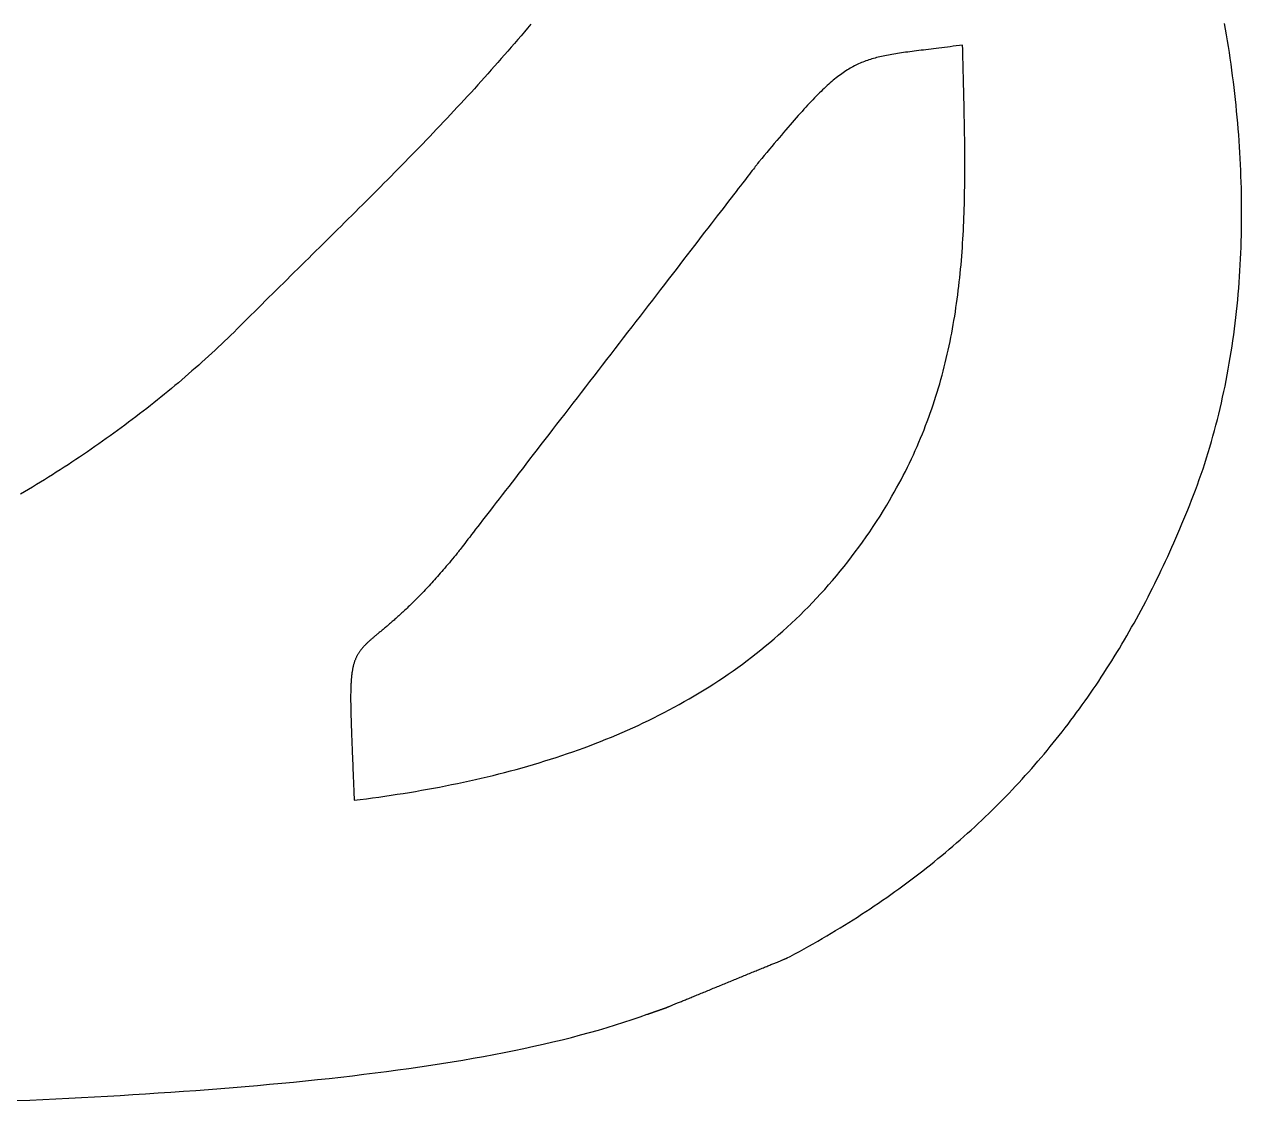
# Model space of a CAD drawing. Extents: x -41.2 to 15.8, y -4.2 to 22.
# Drawn here: x -16.299 to -12.747, y 7.463 to 10.603 of the extents above; entities that cross this region are included whole.
import ezdxf

# ---------------------------------------------------------------- set-up
doc = ezdxf.new("R2010")
doc.units = 0
doc.header["$MEASUREMENT"] = 0
doc.layers.add('LAYER_1', color=7, linetype='CONTINUOUS')

msp = doc.modelspace()

# ---------------------------------------------------------------- linework, layer by layer
at = {"layer": 'LAYER_1', "color": 7}
for points in [[(-16.321, 7.46319, 0), (-16.283, 7.46491, 0), (-16.245, 7.46668, 0), (-16.2071, 7.46852, 0), (-16.1693, 7.47042, 0), (-16.1317, 7.47238, 0), (-16.0941, 7.4744, 0), (-16.0566, 7.4765, 0), (-16.0193, 7.47866, 0), (-15.9821, 7.4809, 0), (-15.945, 7.48321, 0), (-15.9081, 7.4856, 0), (-15.8713, 7.48806, 0), (-15.8347, 7.49061, 0), (-15.7982, 7.49324, 0), (-15.7619, 7.49595, 0), (-15.7258, 7.49876, 0), (-15.6898, 7.50165, 0), (-15.6541, 7.50463, 0), (-15.6185, 7.50771, 0), (-15.5832, 7.51089, 0), (-15.548, 7.51416, 0), (-15.5131, 7.51754, 0), (-15.4784, 7.52101, 0), (-15.4439, 7.52459, 0), (-15.4097, 7.52828, 0), (-15.3757, 7.53208, 0), (-15.3419, 7.53599, 0), (-15.3084, 7.54002, 0), (-15.2752, 7.54416, 0), (-15.2422, 7.54841, 0), (-15.2095, 7.55279, 0), (-15.1771, 7.55729, 0), (-15.145, 7.56192, 0), (-15.1132, 7.56667, 0), (-15.0817, 7.57156, 0), (-15.0505, 7.57657, 0), (-15.0196, 7.58172, 0), (-14.989, 7.587, 0), (-14.9588, 7.59242, 0), (-14.9289, 7.59798, 0), (-14.8993, 7.60368, 0), (-14.8701, 7.60953, 0), (-14.8413, 7.61552, 0), (-14.8128, 7.62166, 0), (-14.7847, 7.62796, 0), (-14.757, 7.63441, 0), (-14.7296, 7.64101, 0), (-14.7027, 7.64777, 0), (-14.6761, 7.65469, 0), (-14.65, 7.66177, 0), (-14.6242, 7.66901, 0), (-14.5989, 7.67643, 0), (-14.574, 7.68401, 0), (-14.5495, 7.69176, 0), (-14.5255, 7.69968, 0), (-14.5019, 7.70778, 0), (-14.4813, 7.71512, 0), (-14.4809, 7.71527, 0), (-14.4805, 7.71542, 0), (-14.4801, 7.71557, 0), (-14.4797, 7.71572, 0), (-14.4792, 7.71588, 0), (-14.4788, 7.71603, 0), (-14.4784, 7.71618, 0), (-14.478, 7.71633, 0), (-14.4776, 7.71648, 0), (-14.4771, 7.71663, 0), (-14.4767, 7.71679, 0), (-14.4763, 7.71694, 0), (-14.4759, 7.71709, 0), (-14.4755, 7.71724, 0), (-14.475, 7.71739, 0), (-14.4746, 7.71754, 0), (-14.4742, 7.7177, 0), (-14.4738, 7.71785, 0), (-14.4733, 7.718, 0), (-14.4729, 7.71815, 0), (-14.4725, 7.7183, 0), (-14.472, 7.71845, 0), (-14.4716, 7.7186, 0), (-14.4712, 7.71876, 0), (-14.4708, 7.71891, 0), (-14.4703, 7.71906, 0), (-14.4699, 7.71921, 0), (-14.4695, 7.71936, 0), (-14.469, 7.71951, 0), (-14.4686, 7.71967, 0), (-14.4682, 7.71982, 0), (-14.4678, 7.71997, 0), (-14.4673, 7.72012, 0), (-14.4669, 7.72027, 0), (-14.4665, 7.72042, 0), (-14.466, 7.72057, 0), (-14.4656, 7.72073, 0), (-14.4652, 7.72088, 0), (-14.4647, 7.72103, 0), (-14.4643, 7.72118, 0), (-14.4639, 7.72133, 0), (-14.4634, 7.72148, 0), (-14.463, 7.72163, 0), (-14.4626, 7.72179, 0), (-14.4621, 7.72194, 0), (-14.4617, 7.72209, 0), (-14.4613, 7.72224, 0), (-14.4608, 7.72239, 0), (-14.4604, 7.72254, 0), (-14.46, 7.72269, 0), (-14.4595, 7.72285, 0), (-14.4591, 7.723, 0), (-14.4586, 7.72315, 0), (-14.4582, 7.7233, 0), (-14.4578, 7.72345, 0), (-14.4573, 7.7236, 0), (-14.4569, 7.72375, 0), (-14.4565, 7.72391, 0), (-14.456, 7.72406, 0), (-14.4556, 7.72421, 0), (-14.4552, 7.72436, 0), (-14.4547, 7.72451, 0), (-14.4543, 7.72466, 0), (-14.4539, 7.72481, 0), (-14.4534, 7.72497, 0), (-14.453, 7.72512, 0), (-14.4525, 7.72527, 0), (-14.4521, 7.72542, 0), (-14.4517, 7.72557, 0), (-14.4512, 7.72572, 0), (-14.4508, 7.72587, 0), (-14.4504, 7.72602, 0), (-14.4499, 7.72618, 0), (-14.4495, 7.72633, 0), (-14.4491, 7.72648, 0), (-14.4486, 7.72663, 0), (-14.4482, 7.72678, 0), (-14.4477, 7.72693, 0), (-14.4473, 7.72708, 0), (-14.4469, 7.72723, 0), (-14.4464, 7.72738, 0), (-14.446, 7.72754, 0), (-14.4456, 7.72769, 0), (-14.4451, 7.72784, 0), (-14.4447, 7.72799, 0), (-14.4443, 7.72814, 0), (-14.4438, 7.72829, 0), (-14.4434, 7.72844, 0), (-14.443, 7.72859, 0), (-14.4425, 7.72874, 0), (-14.4421, 7.7289, 0), (-14.4417, 7.72905, 0), (-14.4412, 7.7292, 0), (-14.4408, 7.72935, 0), (-14.4404, 7.7295, 0), (-14.4399, 7.72965, 0), (-14.4395, 7.7298, 0), (-14.4391, 7.72995, 0), (-14.4386, 7.7301, 0), (-14.4382, 7.73025, 0), (-14.4378, 7.7304, 0), (-14.4374, 7.73056, 0), (-14.4369, 7.73071, 0), (-14.4365, 7.73086, 0), (-14.4361, 7.73101, 0), (-14.4356, 7.73116, 0), (-14.4352, 7.73131, 0), (-14.4348, 7.73146, 0), (-14.4343, 7.73161, 0), (-14.4339, 7.73176, 0), (-14.4335, 7.73191, 0), (-14.4331, 7.73206, 0), (-14.4326, 7.73221, 0), (-14.4322, 7.73237, 0), (-14.4318, 7.73252, 0), (-14.4314, 7.73267, 0), (-14.4309, 7.73282, 0), (-14.4305, 7.73297, 0), (-14.4301, 7.73312, 0), (-14.4297, 7.73327, 0), (-14.4293, 7.73342, 0), (-14.4288, 7.73357, 0), (-14.4284, 7.73372, 0), (-14.428, 7.73387, 0), (-14.4276, 7.73402, 0), (-14.4271, 7.73417, 0), (-14.4267, 7.73432, 0), (-14.4265, 7.73442, 0), (-14.4263, 7.73447, 0), (-14.4261, 7.73457, 0), (-14.4257, 7.73472, 0), (-14.4253, 7.73492, 0), (-14.4246, 7.73517, 0), (-14.4239, 7.73547, 0), (-14.4231, 7.73581, 0), (-14.4221, 7.73621, 0), (-14.421, 7.73665, 0), (-14.4198, 7.73713, 0), (-14.4186, 7.73766, 0), (-14.4172, 7.73824, 0), (-14.4157, 7.73886, 0), (-14.414, 7.73951, 0), (-14.4123, 7.74022, 0), (-14.4105, 7.74096, 0), (-14.4086, 7.74174, 0), (-14.4066, 7.74256, 0), (-14.4045, 7.74342, 0), (-14.4024, 7.74431, 0), (-14.4001, 7.74524, 0), (-14.3977, 7.74621, 0), (-14.3953, 7.74721, 0), (-14.3928, 7.74824, 0), (-14.3902, 7.74931, 0), (-14.3875, 7.75041, 0), (-14.3847, 7.75154, 0), (-14.3819, 7.7527, 0), (-14.379, 7.7539, 0), (-14.376, 7.75512, 0), (-14.373, 7.75636, 0), (-14.3699, 7.75764, 0), (-14.3667, 7.75894, 0), (-14.3635, 7.76027, 0), (-14.3602, 7.76162, 0), (-14.3568, 7.76299, 0), (-14.3534, 7.76439, 0), (-14.35, 7.76581, 0), (-14.3464, 7.76725, 0), (-14.3429, 7.76872, 0), (-14.3393, 7.7702, 0), (-14.3356, 7.7717, 0), (-14.3319, 7.77322, 0), (-14.3282, 7.77475, 0), (-14.3244, 7.7763, 0), (-14.3206, 7.77787, 0), (-14.3167, 7.77945, 0), (-14.3128, 7.78105, 0), (-14.3089, 7.78265, 0), (-14.305, 7.78428, 0), (-14.301, 7.78591, 0), (-14.297, 7.78755, 0), (-14.293, 7.7892, 0), (-14.2889, 7.79086, 0), (-14.2849, 7.79253, 0), (-14.2808, 7.7942, 0), (-14.2767, 7.79589, 0), (-14.2726, 7.79757, 0), (-14.2684, 7.79926, 0), (-14.2643, 7.80096, 0), (-14.2602, 7.80266, 0), (-14.256, 7.80436, 0), (-14.2519, 7.80606, 0), (-14.2477, 7.80776, 0), (-14.2436, 7.80946, 0), (-14.2394, 7.81116, 0), (-14.2353, 7.81286, 0), (-14.2312, 7.81456, 0), (-14.227, 7.81625, 0), (-14.2229, 7.81794, 0), (-14.2188, 7.81962, 0), (-14.2148, 7.82129, 0), (-14.2107, 7.82296, 0), (-14.2066, 7.82462, 0), (-14.2026, 7.82627, 0), (-14.1986, 7.82791, 0), (-14.1946, 7.82954, 0), (-14.1907, 7.83116, 0), (-14.1868, 7.83277, 0), (-14.1829, 7.83437, 0), (-14.179, 7.83595, 0), (-14.1752, 7.83751, 0), (-14.1714, 7.83907, 0), (-14.1677, 7.8406, 0), (-14.164, 7.84212, 0), (-14.1604, 7.84362, 0), (-14.1567, 7.8451, 0), (-14.1532, 7.84656, 0), (-14.1497, 7.848, 0), (-14.1462, 7.84942, 0), (-14.1428, 7.85082, 0), (-14.1395, 7.85219, 0), (-14.1362, 7.85354, 0), (-14.1329, 7.85487, 0), (-14.1298, 7.85617, 0), (-14.1267, 7.85744, 0), (-14.1236, 7.85869, 0), (-14.1207, 7.85991, 0), (-14.1178, 7.8611, 0), (-14.1149, 7.86226, 0), (-14.1122, 7.86339, 0), (-14.1095, 7.86449, 0), (-14.1069, 7.86556, 0), (-14.1044, 7.86659, 0), (-14.1019, 7.86759, 0), (-14.0996, 7.86855, 0), (-14.0973, 7.86948, 0), (-14.0951, 7.87038, 0), (-14.0931, 7.87123, 0), (-14.0911, 7.87205, 0), (-14.0892, 7.87283, 0), (-14.0874, 7.87357, 0), (-14.0857, 7.87427, 0), (-14.0841, 7.87493, 0), (-14.0825, 7.87554, 0), (-14.0812, 7.87612, 0), (-14.0799, 7.87665, 0), (-14.0787, 7.87713, 0), (-14.0776, 7.87757, 0), (-14.0767, 7.87796, 0), (-14.0758, 7.87831, 0), (-14.0751, 7.8786, 0), (-14.0745, 7.87885, 0), (-14.074, 7.87905, 0), (-14.0736, 7.8792, 0), (-14.0734, 7.8793, 0), (-14.0733, 7.87934, 0), (-14.0644, 7.88408, 0), (-14.0508, 7.89137, 0), (-14.0373, 7.89871, 0), (-14.0238, 7.9061, 0), (-14.0105, 7.91355, 0), (-13.9972, 7.92104, 0), (-13.984, 7.92857, 0), (-13.9709, 7.93616, 0), (-13.9578, 7.9438, 0), (-13.9448, 7.95149, 0), (-13.9319, 7.95923, 0), (-13.9191, 7.96702, 0), (-13.9063, 7.97485, 0), (-13.8937, 7.98274, 0), (-13.8811, 7.99068, 0), (-13.8685, 7.99867, 0), (-13.8561, 8.0067, 0), (-13.8437, 8.01479, 0), (-13.8314, 8.02293, 0), (-13.8191, 8.03112, 0), (-13.807, 8.03936, 0), (-13.7949, 8.04765, 0), (-13.7829, 8.05599, 0), (-13.7709, 8.06438, 0), (-13.7591, 8.07282, 0), (-13.7473, 8.08131, 0), (-13.7356, 8.08986, 0), (-13.7239, 8.09845, 0), (-13.7123, 8.1071, 0), (-13.7008, 8.11579, 0), (-13.6894, 8.12454, 0), (-13.678, 8.13334, 0), (-13.6667, 8.14219, 0), (-13.6555, 8.1511, 0), (-13.6444, 8.16005, 0), (-13.6333, 8.16906, 0), (-13.6223, 8.17811, 0), (-13.6113, 8.18722, 0), (-13.6004, 8.19638, 0), (-13.5896, 8.2056, 0), (-13.5789, 8.21486, 0), (-13.5682, 8.22418, 0), (-13.5577, 8.23355, 0), (-13.5471, 8.24297, 0), (-13.5367, 8.25244, 0), (-13.5263, 8.26197, 0), (-13.516, 8.27155, 0), (-13.5057, 8.28118, 0), (-13.4955, 8.29086, 0), (-13.4854, 8.3006, 0), (-13.4754, 8.31039, 0), (-13.4654, 8.32023, 0), (-13.4555, 8.33013, 0), (-13.4456, 8.34008, 0), (-13.4358, 8.35008, 0), (-13.4261, 8.36013, 0), (-13.4165, 8.37024, 0), (-13.4069, 8.3804, 0), (-13.3974, 8.39062, 0), (-13.3879, 8.40089, 0), (-13.3785, 8.41121, 0), (-13.3692, 8.42158, 0), (-13.36, 8.43201, 0), (-13.3508, 8.44249, 0), (-13.3416, 8.45303, 0), (-13.3326, 8.46362, 0), (-13.3236, 8.47427, 0), (-13.3146, 8.48497, 0), (-13.3058, 8.49572, 0), (-13.297, 8.50653, 0), (-13.2882, 8.51739, 0), (-13.2795, 8.52831, 0), (-13.2709, 8.53928, 0), (-13.2624, 8.5503, 0), (-13.2539, 8.56138, 0), (-13.2454, 8.57252, 0), (-13.2371, 8.58371, 0), (-13.2288, 8.59495, 0), (-13.2205, 8.60625, 0), (-13.2123, 8.6176, 0), (-13.2042, 8.62901, 0), (-13.1962, 8.64048, 0), (-13.1882, 8.652, 0), (-13.1802, 8.66357, 0), (-13.1723, 8.6752, 0), (-13.1645, 8.68689, 0), (-13.1568, 8.69863, 0), (-13.1491, 8.71043, 0), (-13.1414, 8.72228, 0), (-13.1339, 8.73419, 0), (-13.1263, 8.74616, 0), (-13.1189, 8.75818, 0), (-13.1115, 8.77025, 0), (-13.1041, 8.78239, 0), (-13.0969, 8.79458, 0), (-13.0896, 8.80682, 0), (-13.0825, 8.81913, 0), (-13.0754, 8.83148, 0), (-13.0683, 8.8439, 0), (-13.0613, 8.85637, 0), (-13.0544, 8.8689, 0), (-13.0475, 8.88148, 0), (-13.0407, 8.89412, 0), (-13.0339, 8.90682, 0), (-13.0272, 8.91958, 0), (-13.0205, 8.93239, 0), (-13.014, 8.94526, 0), (-13.0074, 8.95819, 0), (-13.0009, 8.97117, 0), (-12.9945, 8.98421, 0), (-12.9881, 8.99731, 0), (-12.9818, 9.01047, 0), (-12.9755, 9.02368, 0), (-12.9693, 9.03696, 0), (-12.9632, 9.05029, 0), (-12.9571, 9.06367, 0), (-12.951, 9.07712, 0), (-12.945, 9.09062, 0), (-12.9391, 9.10418, 0), (-12.9332, 9.1178, 0), (-12.9274, 9.13148, 0), (-12.9216, 9.14522, 0), (-12.9159, 9.15901, 0), (-12.9102, 9.17286, 0), (-12.9046, 9.18677, 0), (-12.899, 9.20074, 0), (-12.8935, 9.21477, 0), (-12.888, 9.22886, 0), (-12.8822, 9.24415, 0), (-12.8765, 9.25959, 0), (-12.8709, 9.27511, 0), (-12.8655, 9.29068, 0), (-12.8601, 9.30632, 0), (-12.8549, 9.32202, 0), (-12.8499, 9.33778, 0), (-12.845, 9.3536, 0), (-12.8402, 9.36948, 0), (-12.8355, 9.38542, 0), (-12.831, 9.40141, 0), (-12.8266, 9.41745, 0), (-12.8223, 9.43355, 0), (-12.8181, 9.4497, 0), (-12.8141, 9.4659, 0), (-12.8102, 9.48215, 0), (-12.8064, 9.49845, 0), (-12.8028, 9.5148, 0), (-12.7992, 9.53119, 0), (-12.7958, 9.54763, 0), (-12.7925, 9.56411, 0), (-12.7894, 9.58064, 0), (-12.7863, 9.5972, 0), (-12.7834, 9.61381, 0), (-12.7806, 9.63045, 0), (-12.7779, 9.64714, 0), (-12.7753, 9.66386, 0), (-12.7729, 9.68061, 0), (-12.7706, 9.6974, 0), (-12.7683, 9.71422, 0), (-12.7662, 9.73108, 0), (-12.7643, 9.74796, 0), (-12.7624, 9.76488, 0), (-12.7606, 9.78182, 0), (-12.759, 9.79879, 0), (-12.7574, 9.81579, 0), (-12.756, 9.83281, 0), (-12.7547, 9.84985, 0), (-12.7535, 9.86692, 0), (-12.7524, 9.88401, 0), (-12.7514, 9.90112, 0), (-12.7506, 9.91825, 0), (-12.7498, 9.9354, 0), (-12.7492, 9.95256, 0), (-12.7486, 9.96974, 0), (-12.7482, 9.98693, 0), (-12.7478, 10.0041, 0), (-12.7476, 10.0214, 0), (-12.7474, 10.0386, 0), (-12.7474, 10.0558, 0), (-12.7475, 10.0731, 0), (-12.7477, 10.0903, 0), (-12.7479, 10.1076, 0), (-12.7483, 10.1248, 0), (-12.7488, 10.1421, 0), (-12.7494, 10.1594, 0), (-12.75, 10.1766, 0), (-12.7508, 10.1939, 0), (-12.7517, 10.2112, 0), (-12.7526, 10.2285, 0), (-12.7537, 10.2457, 0), (-12.7549, 10.263, 0), (-12.7561, 10.2802, 0), (-12.7575, 10.2975, 0), (-12.7589, 10.3147, 0), (-12.7604, 10.332, 0), (-12.7621, 10.3492, 0), (-12.7638, 10.3664, 0), (-12.7656, 10.3836, 0), (-12.7675, 10.4008, 0), (-12.7695, 10.4179, 0), (-12.7715, 10.4351, 0), (-12.7737, 10.4522, 0), (-12.7759, 10.4693, 0), (-12.7783, 10.4864, 0), (-12.7807, 10.5035, 0), (-12.7832, 10.5205, 0), (-12.7858, 10.5376, 0), (-12.7885, 10.5546, 0), (-12.7912, 10.5715, 0), (-12.7941, 10.5885, 0), (-12.797, 10.6054, 0)], [(-14.8211, 10.6032, 0), (-14.8306, 10.5919, 0), (-14.8401, 10.5806, 0), (-14.8496, 10.5694, 0), (-14.8592, 10.5581, 0), (-14.8687, 10.5469, 0), (-14.8784, 10.5358, 0), (-14.888, 10.5246, 0), (-14.8977, 10.5135, 0), (-14.9074, 10.5025, 0), (-14.9171, 10.4914, 0), (-14.9268, 10.4804, 0), (-14.9366, 10.4694, 0), (-14.9464, 10.4584, 0), (-14.9562, 10.4475, 0), (-14.9661, 10.4366, 0), (-14.9759, 10.4257, 0), (-14.9858, 10.4148, 0), (-14.9957, 10.404, 0), (-15.0057, 10.3932, 0), (-15.0156, 10.3824, 0), (-15.0256, 10.3716, 0), (-15.0356, 10.3609, 0), (-15.0456, 10.3501, 0), (-15.0557, 10.3394, 0), (-15.0657, 10.3287, 0), (-15.0758, 10.318, 0), (-15.0859, 10.3074, 0), (-15.096, 10.2968, 0), (-15.1062, 10.2861, 0), (-15.1163, 10.2755, 0), (-15.1265, 10.265, 0), (-15.1367, 10.2544, 0), (-15.1469, 10.2438, 0), (-15.1571, 10.2333, 0), (-15.1673, 10.2228, 0), (-15.1776, 10.2122, 0), (-15.1879, 10.2017, 0), (-15.1981, 10.1913, 0), (-15.2084, 10.1808, 0), (-15.2187, 10.1703, 0), (-15.2291, 10.1599, 0), (-15.2394, 10.1494, 0), (-15.2498, 10.139, 0), (-15.2601, 10.1285, 0), (-15.2705, 10.1181, 0), (-15.2809, 10.1077, 0), (-15.2913, 10.0973, 0), (-15.3017, 10.0869, 0), (-15.3121, 10.0765, 0), (-15.3225, 10.0661, 0), (-15.333, 10.0557, 0), (-15.3434, 10.0454, 0), (-15.3539, 10.035, 0), (-15.3643, 10.0246, 0), (-15.3748, 10.0142, 0), (-15.3853, 10.0039, 0), (-15.3958, 9.99349, 0), (-15.4062, 9.98312, 0), (-15.4167, 9.97276, 0), (-15.4273, 9.96239, 0), (-15.4378, 9.95201, 0), (-15.4483, 9.94164, 0), (-15.4588, 9.93127, 0), (-15.4693, 9.92089, 0), (-15.4798, 9.9105, 0), (-15.4904, 9.90012, 0), (-15.5009, 9.88973, 0), (-15.5114, 9.87933, 0), (-15.522, 9.86893, 0), (-15.5325, 9.85852, 0), (-15.5431, 9.8481, 0), (-15.5536, 9.83768, 0), (-15.5641, 9.82725, 0), (-15.5747, 9.81681, 0), (-15.5852, 9.80636, 0), (-15.5958, 9.7959, 0), (-15.6063, 9.78543, 0), (-15.6169, 9.77494, 0), (-15.6274, 9.76445, 0), (-15.6379, 9.75394, 0), (-15.6485, 9.74343, 0), (-15.659, 9.73289, 0), (-15.669, 9.7229, 0), (-15.6779, 9.71398, 0), (-15.687, 9.70508, 0), (-15.6961, 9.6962, 0), (-15.7052, 9.68734, 0), (-15.7144, 9.67851, 0), (-15.7237, 9.66969, 0), (-15.733, 9.66091, 0), (-15.7424, 9.65214, 0), (-15.7519, 9.6434, 0), (-15.7614, 9.63468, 0), (-15.7709, 9.62599, 0), (-15.7806, 9.61732, 0), (-15.7902, 9.60868, 0), (-15.8, 9.60006, 0), (-15.8098, 9.59147, 0), (-15.8196, 9.5829, 0), (-15.8295, 9.57437, 0), (-15.8394, 9.56586, 0), (-15.8494, 9.55738, 0), (-15.8595, 9.54893, 0), (-15.8696, 9.5405, 0), (-15.8797, 9.53211, 0), (-15.8899, 9.52374, 0), (-15.9002, 9.51541, 0), (-15.9105, 9.5071, 0), (-15.9208, 9.49883, 0), (-15.9312, 9.49059, 0), (-15.9417, 9.48238, 0), (-15.9522, 9.4742, 0), (-15.9627, 9.46605, 0), (-15.9733, 9.45794, 0), (-15.984, 9.44986, 0), (-15.9946, 9.44182, 0), (-16.0054, 9.4338, 0), (-16.0161, 9.42583, 0), (-16.0269, 9.41789, 0), (-16.0378, 9.40998, 0), (-16.0487, 9.40211, 0), (-16.0597, 9.39428, 0), (-16.0706, 9.38648, 0), (-16.0817, 9.37872, 0), (-16.0927, 9.37099, 0), (-16.1038, 9.36331, 0), (-16.115, 9.35566, 0), (-16.1262, 9.34806, 0), (-16.1374, 9.34049, 0), (-16.1487, 9.33296, 0), (-16.16, 9.32547, 0), (-16.1713, 9.31802, 0), (-16.1827, 9.31061, 0), (-16.1941, 9.30325, 0), (-16.2056, 9.29592, 0), (-16.2171, 9.28864, 0), (-16.2286, 9.2814, 0), (-16.2401, 9.2742, 0), (-16.2517, 9.26705, 0), (-16.2634, 9.25994, 0), (-16.275, 9.25288, 0), (-16.2867, 9.24585, 0), (-16.2984, 9.23888, 0), (-16.3102, 9.23195, 0)], [(-15.3367, 8.33941, 0), (-15.3186, 8.34164, 0), (-15.3006, 8.34395, 0), (-15.2826, 8.34634, 0), (-15.2646, 8.3488, 0), (-15.2467, 8.35135, 0), (-15.2288, 8.35397, 0), (-15.211, 8.35668, 0), (-15.1932, 8.35947, 0), (-15.1754, 8.36234, 0), (-15.1577, 8.3653, 0), (-15.14, 8.36834, 0), (-15.1223, 8.37147, 0), (-15.1048, 8.37469, 0), (-15.0872, 8.378, 0), (-15.0697, 8.38139, 0), (-15.0523, 8.38488, 0), (-15.0349, 8.38846, 0), (-15.0175, 8.39213, 0), (-15.0002, 8.3959, 0), (-14.9829, 8.39976, 0), (-14.9657, 8.40372, 0), (-14.9486, 8.40778, 0), (-14.9315, 8.41193, 0), (-14.9145, 8.41618, 0), (-14.8975, 8.42053, 0), (-14.8805, 8.42499, 0), (-14.8637, 8.42954, 0), (-14.8468, 8.4342, 0), (-14.8301, 8.43897, 0), (-14.8134, 8.44383, 0), (-14.7967, 8.44881, 0), (-14.7802, 8.45389, 0), (-14.7637, 8.45908, 0), (-14.7472, 8.46438, 0), (-14.7308, 8.46979, 0), (-14.7145, 8.47531, 0), (-14.6982, 8.48095, 0), (-14.682, 8.4867, 0), (-14.6659, 8.49256, 0), (-14.6498, 8.49854, 0), (-14.6339, 8.50463, 0), (-14.6179, 8.51084, 0), (-14.6021, 8.51717, 0), (-14.5863, 8.52362, 0), (-14.5706, 8.5302, 0), (-14.555, 8.53689, 0), (-14.5394, 8.5437, 0), (-14.5239, 8.55064, 0), (-14.5085, 8.55771, 0), (-14.4932, 8.5649, 0), (-14.4779, 8.57221, 0), (-14.4627, 8.57966, 0), (-14.4476, 8.58723, 0), (-14.4326, 8.59493, 0), (-14.4177, 8.60277, 0), (-14.4028, 8.61073, 0), (-14.3881, 8.61883, 0), (-14.3734, 8.62706, 0), (-14.3588, 8.63543, 0), (-14.3442, 8.64394, 0), (-14.3298, 8.65258, 0), (-14.3155, 8.66136, 0), (-14.3012, 8.67028, 0), (-14.287, 8.67933, 0), (-14.2729, 8.68853, 0), (-14.2589, 8.69788, 0), (-14.245, 8.70736, 0), (-14.2312, 8.71699, 0), (-14.2175, 8.72676, 0), (-14.2039, 8.73669, 0), (-14.1904, 8.74675, 0), (-14.1769, 8.75697, 0), (-14.1636, 8.76734, 0), (-14.1503, 8.77785, 0), (-14.1372, 8.78852, 0), (-14.1242, 8.79934, 0), (-14.1112, 8.81032, 0), (-14.0984, 8.82144, 0), (-14.0856, 8.83273, 0), (-14.073, 8.84417, 0), (-14.0604, 8.85577, 0), (-14.048, 8.86752, 0), (-14.0357, 8.87944, 0), (-14.0234, 8.89152, 0), (-14.0113, 8.90375, 0), (-13.9993, 8.91616, 0), (-13.9874, 8.92872, 0), (-13.9756, 8.94145, 0), (-13.9639, 8.95435, 0), (-13.9524, 8.96741, 0), (-13.9409, 8.98064, 0), (-13.9296, 8.99404, 0), (-13.9183, 9.00761, 0), (-13.9072, 9.02135, 0), (-13.8962, 9.03526, 0), (-13.8853, 9.04934, 0), (-13.8745, 9.0636, 0), (-13.8639, 9.07804, 0), (-13.8533, 9.09265, 0), (-13.8429, 9.10743, 0), (-13.8326, 9.1224, 0), (-13.8224, 9.13754, 0), (-13.8124, 9.15287, 0), (-13.8024, 9.16837, 0), (-13.7926, 9.18406, 0), (-13.7829, 9.19993, 0), (-13.7746, 9.21397, 0), (-13.7675, 9.22603, 0), (-13.7607, 9.2381, 0), (-13.7539, 9.25018, 0), (-13.7473, 9.26226, 0), (-13.7409, 9.27435, 0), (-13.7346, 9.28644, 0), (-13.7284, 9.29855, 0), (-13.7224, 9.31065, 0), (-13.7165, 9.32277, 0), (-13.7107, 9.33489, 0), (-13.7051, 9.34702, 0), (-13.6996, 9.35915, 0), (-13.6942, 9.37129, 0), (-13.689, 9.38344, 0), (-13.6839, 9.3956, 0), (-13.6789, 9.40776, 0), (-13.674, 9.41993, 0), (-13.6693, 9.43211, 0), (-13.6647, 9.44429, 0), (-13.6602, 9.45648, 0), (-13.6558, 9.46868, 0), (-13.6516, 9.48089, 0), (-13.6474, 9.4931, 0), (-13.6434, 9.50533, 0), (-13.6395, 9.51756, 0), (-13.6357, 9.52979, 0), (-13.632, 9.54204, 0), (-13.6284, 9.5543, 0), (-13.6249, 9.56656, 0), (-13.6216, 9.57883, 0), (-13.6183, 9.59111, 0), (-13.6151, 9.6034, 0), (-13.6121, 9.61569, 0), (-13.6091, 9.628, 0), (-13.6062, 9.64031, 0), (-13.6035, 9.65264, 0), (-13.6008, 9.66497, 0), (-13.5982, 9.67731, 0), (-13.5957, 9.68966, 0), (-13.5933, 9.70202, 0), (-13.591, 9.71439, 0), (-13.5888, 9.72676, 0), (-13.5867, 9.73915, 0), (-13.5846, 9.75155, 0), (-13.5827, 9.76396, 0), (-13.5808, 9.77637, 0), (-13.579, 9.7888, 0), (-13.5773, 9.80123, 0), (-13.5756, 9.81368, 0), (-13.574, 9.82613, 0), (-13.5726, 9.8386, 0), (-13.5711, 9.85107, 0), (-13.5698, 9.86356, 0), (-13.5685, 9.87606, 0), (-13.5673, 9.88856, 0), (-13.5661, 9.90108, 0), (-13.5651, 9.91361, 0), (-13.564, 9.92615, 0), (-13.5631, 9.9387, 0), (-13.5622, 9.95126, 0), (-13.5614, 9.96383, 0), (-13.5606, 9.97641, 0), (-13.5599, 9.989, 0), (-13.5592, 10.0016, 0), (-13.5586, 10.0142, 0), (-13.5581, 10.0269, 0), (-13.5575, 10.0395, 0), (-13.5571, 10.0521, 0), (-13.5567, 10.0648, 0), (-13.5563, 10.0775, 0), (-13.556, 10.0902, 0), (-13.5557, 10.1029, 0), (-13.5555, 10.1156, 0), (-13.5553, 10.1283, 0), (-13.5551, 10.141, 0), (-13.555, 10.1538, 0), (-13.555, 10.1665, 0), (-13.5549, 10.1793, 0), (-13.5549, 10.1921, 0), (-13.5549, 10.2049, 0), (-13.555, 10.2177, 0), (-13.555, 10.2305, 0), (-13.5551, 10.2433, 0), (-13.5553, 10.2562, 0), (-13.5554, 10.269, 0), (-13.5556, 10.2819, 0), (-13.5558, 10.2948, 0), (-13.556, 10.3077, 0), (-13.5563, 10.3206, 0), (-13.5565, 10.3335, 0), (-13.5568, 10.3465, 0), (-13.5571, 10.3594, 0), (-13.5574, 10.3724, 0), (-13.5577, 10.3854, 0), (-13.558, 10.3984, 0), (-13.5583, 10.4114, 0), (-13.5586, 10.4244, 0), (-13.559, 10.4374, 0), (-13.5593, 10.4505, 0), (-13.5596, 10.4636, 0), (-13.56, 10.4766, 0), (-13.5603, 10.4897, 0), (-13.5606, 10.5028, 0), (-13.561, 10.516, 0), (-13.5613, 10.5291, 0), (-13.5616, 10.5422, 0), (-13.5708, 10.541, 0), (-13.5799, 10.5398, 0), (-13.5887, 10.5386, 0), (-13.5974, 10.5374, 0), (-13.6059, 10.5363, 0), (-13.6143, 10.5353, 0), (-13.6225, 10.5342, 0), (-13.6305, 10.5332, 0), (-13.6384, 10.5323, 0), (-13.6461, 10.5313, 0), (-13.6536, 10.5304, 0), (-13.661, 10.5295, 0), (-13.6683, 10.5286, 0), (-13.6754, 10.5277, 0), (-13.6824, 10.5268, 0), (-13.6893, 10.526, 0), (-13.696, 10.5252, 0), (-13.7026, 10.5243, 0), (-13.7091, 10.5235, 0), (-13.7154, 10.5227, 0), (-13.7216, 10.5218, 0), (-13.7277, 10.521, 0), (-13.7337, 10.5202, 0), (-13.7396, 10.5193, 0), (-13.7454, 10.5185, 0), (-13.7511, 10.5176, 0), (-13.7567, 10.5167, 0), (-13.7622, 10.5158, 0), (-13.7675, 10.5149, 0), (-13.7728, 10.514, 0), (-13.7781, 10.513, 0), (-13.7832, 10.512, 0), (-13.7882, 10.511, 0), (-13.7932, 10.51, 0), (-13.7981, 10.5089, 0), (-13.8029, 10.5078, 0), (-13.8077, 10.5066, 0), (-13.8124, 10.5055, 0), (-13.817, 10.5042, 0), (-13.8216, 10.5029, 0), (-13.8261, 10.5016, 0), (-13.8306, 10.5002, 0), (-13.835, 10.4988, 0), (-13.8394, 10.4973, 0), (-13.8437, 10.4958, 0), (-13.848, 10.4942, 0), (-13.8522, 10.4925, 0), (-13.8565, 10.4908, 0), (-13.8607, 10.489, 0), (-13.8648, 10.4872, 0), (-13.869, 10.4852, 0), (-13.8731, 10.4832, 0), (-13.8772, 10.4811, 0), (-13.8813, 10.479, 0), (-13.8854, 10.4768, 0), (-13.8895, 10.4744, 0), (-13.8935, 10.472, 0), (-13.8976, 10.4695, 0), (-13.9017, 10.467, 0), (-13.9058, 10.4643, 0), (-13.9099, 10.4615, 0), (-13.914, 10.4587, 0), (-13.9181, 10.4557, 0), (-13.9222, 10.4526, 0), (-13.9264, 10.4495, 0), (-13.9306, 10.4462, 0), (-13.9348, 10.4428, 0), (-13.939, 10.4393, 0), (-13.9433, 10.4357, 0), (-13.9476, 10.432, 0), (-13.952, 10.4282, 0), (-13.9564, 10.4242, 0), (-13.9609, 10.4201, 0), (-13.9654, 10.4159, 0), (-13.9699, 10.4116, 0), (-13.9745, 10.4071, 0), (-13.9792, 10.4025, 0), (-13.9839, 10.3978, 0), (-13.9888, 10.3929, 0), (-13.9936, 10.3879, 0), (-13.9986, 10.3828, 0), (-14.0036, 10.3775, 0), (-14.0087, 10.3721, 0), (-14.0139, 10.3665, 0), (-14.0192, 10.3608, 0), (-14.0245, 10.3549, 0), (-14.03, 10.3488, 0), (-14.0355, 10.3426, 0), (-14.0412, 10.3363, 0), (-14.0469, 10.3298, 0), (-14.0528, 10.3231, 0), (-14.0588, 10.3162, 0), (-14.0648, 10.3092, 0), (-14.071, 10.302, 0), (-14.0773, 10.2946, 0), (-14.0838, 10.2871, 0), (-14.0903, 10.2794, 0), (-14.097, 10.2715, 0), (-14.1038, 10.2634, 0), (-14.1108, 10.2551, 0), (-14.1179, 10.2467, 0), (-14.1251, 10.238, 0), (-14.1325, 10.2292, 0), (-14.14, 10.2201, 0), (-14.1476, 10.2109, 0), (-14.1555, 10.2014, 0), (-14.1595, 10.1966, 0), (-14.16, 10.196, 0), (-14.1609, 10.1948, 0), (-14.1622, 10.193, 0), (-14.164, 10.1907, 0), (-14.1662, 10.1879, 0), (-14.1688, 10.1845, 0), (-14.1719, 10.1805, 0), (-14.1753, 10.1761, 0), (-14.1791, 10.1711, 0), (-14.1833, 10.1657, 0), (-14.1879, 10.1598, 0), (-14.1928, 10.1534, 0), (-14.1981, 10.1465, 0), (-14.2037, 10.1392, 0), (-14.2097, 10.1315, 0), (-14.216, 10.1233, 0), (-14.2226, 10.1147, 0), (-14.2296, 10.1057, 0), (-14.2368, 10.0963, 0), (-14.2443, 10.0866, 0), (-14.2521, 10.0764, 0), (-14.2602, 10.0659, 0), (-14.2686, 10.0551, 0), (-14.2772, 10.0439, 0), (-14.2861, 10.0324, 0), (-14.2952, 10.0206, 0), (-14.3045, 10.0085, 0), (-14.3141, 9.9961, 0), (-14.3239, 9.98342, 0), (-14.3338, 9.97047, 0), (-14.344, 9.95726, 0), (-14.3544, 9.9438, 0), (-14.365, 9.93012, 0), (-14.3757, 9.91621, 0), (-14.3866, 9.90208, 0), (-14.3976, 9.88776, 0), (-14.4088, 9.87325, 0), (-14.4201, 9.85856, 0), (-14.4316, 9.8437, 0), (-14.4432, 9.82869, 0), (-14.4549, 9.81354, 0), (-14.4666, 9.79825, 0), (-14.4785, 9.78284, 0), (-14.4905, 9.76732, 0), (-14.5025, 9.7517, 0), (-14.5147, 9.736, 0), (-14.5268, 9.72021, 0), (-14.539, 9.70437, 0), (-14.5513, 9.68847, 0), (-14.5636, 9.67253, 0), (-14.5759, 9.65655, 0), (-14.5882, 9.64056, 0), (-14.6006, 9.62456, 0), (-14.6129, 9.60856, 0), (-14.6252, 9.59257, 0), (-14.6376, 9.57661, 0), (-14.6498, 9.56069, 0), (-14.6621, 9.54482, 0), (-14.6743, 9.529, 0), (-14.6864, 9.51325, 0), (-14.6985, 9.49759, 0), (-14.7105, 9.48202, 0), (-14.7224, 9.46656, 0), (-14.7343, 9.45121, 0), (-14.746, 9.43598, 0), (-14.7576, 9.4209, 0), (-14.7691, 9.40596, 0), (-14.7805, 9.39119, 0), (-14.7918, 9.37659, 0), (-14.8029, 9.36217, 0), (-14.8139, 9.34794, 0), (-14.8247, 9.33393, 0), (-14.8353, 9.32012, 0), (-14.8458, 9.30655, 0), (-14.8561, 9.29322, 0), (-14.8662, 9.28014, 0), (-14.8761, 9.26732, 0), (-14.8857, 9.25477, 0), (-14.8952, 9.24251, 0), (-14.9044, 9.23055, 0), (-14.9134, 9.21889, 0), (-14.9221, 9.20756, 0), (-14.9306, 9.19655, 0), (-14.9388, 9.18588, 0), (-14.9468, 9.17557, 0), (-14.9545, 9.16562, 0), (-14.9619, 9.15605, 0), (-14.9689, 9.14686, 0), (-14.9757, 9.13807, 0), (-14.9822, 9.12969, 0), (-14.9883, 9.12173, 0), (-14.9941, 9.1142, 0), (-14.9996, 9.10712, 0), (-15.0047, 9.10049, 0), (-15.0095, 9.09432, 0), (-15.0138, 9.08863, 0), (-15.0178, 9.08343, 0), (-15.0215, 9.07873, 0), (-15.0247, 9.07454, 0), (-15.0275, 9.07088, 0), (-15.03, 9.06774, 0), (-15.0319, 9.06515, 0), (-15.0335, 9.06312, 0), (-15.0346, 9.06165, 0), (-15.0353, 9.06076, 0), (-15.0356, 9.06046, 0), (-15.0403, 9.05465, 0), (-15.045, 9.04893, 0), (-15.0497, 9.0433, 0), (-15.0543, 9.03776, 0), (-15.0589, 9.03232, 0), (-15.0634, 9.02696, 0), (-15.0679, 9.0217, 0), (-15.0723, 9.01652, 0), (-15.0767, 9.01143, 0), (-15.081, 9.00642, 0), (-15.0853, 9.0015, 0), (-15.0896, 8.99667, 0), (-15.0938, 8.99191, 0), (-15.0979, 8.98724, 0), (-15.102, 8.98265, 0), (-15.1061, 8.97814, 0), (-15.1101, 8.97371, 0), (-15.1141, 8.96936, 0), (-15.1181, 8.96508, 0), (-15.122, 8.96088, 0), (-15.1258, 8.95675, 0), (-15.1297, 8.9527, 0), (-15.1334, 8.94872, 0), (-15.1372, 8.94481, 0), (-15.1409, 8.94097, 0), (-15.1445, 8.9372, 0), (-15.1481, 8.9335, 0), (-15.1517, 8.92987, 0), (-15.1552, 8.92631, 0), (-15.1587, 8.92281, 0), (-15.1621, 8.91938, 0), (-15.1655, 8.91601, 0), (-15.1689, 8.9127, 0), (-15.1722, 8.90945, 0), (-15.1755, 8.90627, 0), (-15.1788, 8.90314, 0), (-15.182, 8.90007, 0), (-15.1851, 8.89706, 0), (-15.1883, 8.89411, 0), (-15.1914, 8.89121, 0), (-15.1944, 8.88837, 0), (-15.1974, 8.88558, 0), (-15.2004, 8.88285, 0), (-15.2034, 8.88016, 0), (-15.2063, 8.87753, 0), (-15.2091, 8.87494, 0), (-15.212, 8.87241, 0), (-15.2147, 8.86992, 0), (-15.2175, 8.86747, 0), (-15.2202, 8.86508, 0), (-15.2229, 8.86273, 0), (-15.2255, 8.86042, 0), (-15.2282, 8.85815, 0), (-15.2307, 8.85592, 0), (-15.2333, 8.85374, 0), (-15.2358, 8.8516, 0), (-15.2382, 8.84949, 0), (-15.2407, 8.84742, 0), (-15.2431, 8.84539, 0), (-15.2455, 8.84339, 0), (-15.2478, 8.84143, 0), (-15.2501, 8.8395, 0), (-15.2524, 8.8376, 0), (-15.2546, 8.83573, 0), (-15.2568, 8.8339, 0), (-15.259, 8.83209, 0), (-15.2611, 8.83031, 0), (-15.2632, 8.82856, 0), (-15.2653, 8.82684, 0), (-15.2673, 8.82514, 0), (-15.2693, 8.82346, 0), (-15.2713, 8.82181, 0), (-15.2732, 8.82018, 0), (-15.2751, 8.81857, 0), (-15.277, 8.81699, 0), (-15.2789, 8.81542, 0), (-15.2807, 8.81387, 0), (-15.2825, 8.81233, 0), (-15.2842, 8.81082, 0), (-15.286, 8.80932, 0), (-15.2877, 8.80783, 0), (-15.2893, 8.80635, 0), (-15.291, 8.80489, 0), (-15.2926, 8.80344, 0), (-15.2942, 8.802, 0), (-15.2957, 8.80057, 0), (-15.2972, 8.79914, 0), (-15.2987, 8.79773, 0), (-15.3002, 8.79631, 0), (-15.3017, 8.79491, 0), (-15.3031, 8.79351, 0), (-15.3045, 8.79211, 0), (-15.3058, 8.79071, 0), (-15.3072, 8.78932, 0), (-15.3085, 8.78792, 0), (-15.3097, 8.78652, 0), (-15.311, 8.78512, 0), (-15.3122, 8.78372, 0), (-15.3134, 8.78232, 0), (-15.3146, 8.78091, 0), (-15.3158, 8.77949, 0), (-15.3169, 8.77807, 0), (-15.318, 8.77663, 0), (-15.3191, 8.77519, 0), (-15.3201, 8.77374, 0), (-15.3212, 8.77228, 0), (-15.3222, 8.7708, 0), (-15.3231, 8.76932, 0), (-15.3241, 8.76782, 0), (-15.325, 8.7663, 0), (-15.326, 8.76477, 0), (-15.3268, 8.76322, 0), (-15.3277, 8.76165, 0), (-15.3285, 8.76006, 0), (-15.3294, 8.75845, 0), (-15.3302, 8.75682, 0), (-15.3309, 8.75517, 0), (-15.3317, 8.7535, 0), (-15.3324, 8.7518, 0), (-15.3331, 8.75007, 0), (-15.3338, 8.74832, 0), (-15.3345, 8.74655, 0), (-15.3352, 8.74474, 0), (-15.3358, 8.74291, 0), (-15.3364, 8.74104, 0), (-15.337, 8.73914, 0), (-15.3376, 8.73721, 0), (-15.3381, 8.73525, 0), (-15.3386, 8.73326, 0), (-15.3392, 8.73122, 0), (-15.3397, 8.72915, 0), (-15.3401, 8.72705, 0), (-15.3406, 8.7249, 0), (-15.341, 8.72272, 0), (-15.3414, 8.7205, 0), (-15.3419, 8.71823, 0), (-15.3422, 8.71592, 0), (-15.3426, 8.71357, 0), (-15.343, 8.71118, 0), (-15.3433, 8.70873, 0), (-15.3436, 8.70625, 0), (-15.3439, 8.70371, 0), (-15.3442, 8.70113, 0), (-15.3445, 8.69849, 0), (-15.3447, 8.69581, 0), (-15.345, 8.69307, 0), (-15.3452, 8.69029, 0), (-15.3454, 8.68744, 0), (-15.3456, 8.68455, 0), (-15.3458, 8.6816, 0), (-15.3459, 8.67859, 0), (-15.3461, 8.67552, 0), (-15.3462, 8.6724, 0), (-15.3463, 8.66921, 0), (-15.3464, 8.66597, 0), (-15.3465, 8.66266, 0), (-15.3466, 8.65929, 0), (-15.3467, 8.65586, 0), (-15.3467, 8.65236, 0), (-15.3468, 8.6488, 0), (-15.3468, 8.64517, 0), (-15.3468, 8.64147, 0), (-15.3468, 8.6377, 0), (-15.3468, 8.63387, 0), (-15.3468, 8.62996, 0), (-15.3468, 8.62598, 0), (-15.3467, 8.62193, 0), (-15.3467, 8.6178, 0), (-15.3466, 8.6136, 0), (-15.3465, 8.60933, 0), (-15.3465, 8.60498, 0), (-15.3464, 8.60055, 0), (-15.3463, 8.59604, 0), (-15.3462, 8.59145, 0), (-15.346, 8.58678, 0), (-15.3459, 8.58202, 0), (-15.3458, 8.57719, 0), (-15.3456, 8.57227, 0), (-15.3455, 8.56727, 0), (-15.3453, 8.56218, 0), (-15.3451, 8.557, 0), (-15.345, 8.55174, 0), (-15.3448, 8.54638, 0), (-15.3446, 8.54094, 0), (-15.3444, 8.53541, 0), (-15.3442, 8.52978, 0), (-15.3439, 8.52406, 0), (-15.3437, 8.51825, 0), (-15.3435, 8.51234, 0), (-15.3433, 8.50634, 0), (-15.343, 8.50023, 0), (-15.3428, 8.49403, 0), (-15.3425, 8.48774, 0), (-15.3423, 8.48134, 0), (-15.342, 8.47484, 0), (-15.3417, 8.46824, 0), (-15.3415, 8.46153, 0), (-15.3412, 8.45472, 0), (-15.3409, 8.44781, 0), (-15.3406, 8.44079, 0), (-15.3403, 8.43366, 0), (-15.3401, 8.42643, 0), (-15.3398, 8.41908, 0), (-15.3395, 8.41163, 0), (-15.3392, 8.40406, 0), (-15.3389, 8.39638, 0), (-15.3386, 8.38859, 0), (-15.3383, 8.38069, 0), (-15.3379, 8.37267, 0), (-15.3376, 8.36453, 0), (-15.3373, 8.35628, 0), (-15.337, 8.3479, 0), (-15.3367, 8.33941, 0)]]:
    msp.add_polyline3d(points, dxfattribs=at)

doc.saveas('drawing.dxf')
